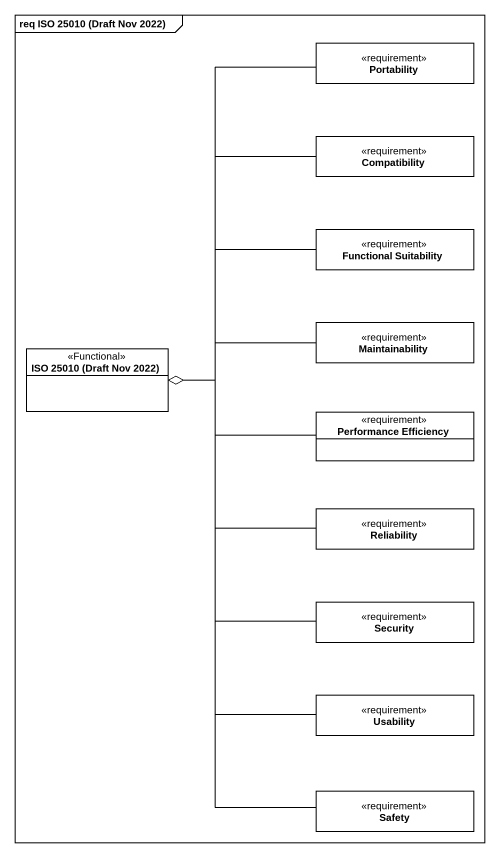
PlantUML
@startuml
mainframe req ISO 25010 (Draft Nov 2022)
hide circle
hide empty members
class Portability <<requirement>> #FFFFFF
class Compatibility <<requirement>> #FFFFFF
class "Functional Suitability" as Functional_Suitability <<requirement>> #FFFFFF
class Maintainability <<requirement>> #FFFFFF
class "ISO 25010 (Draft Nov 2022)" as ISO_25010_Draft_Nov_2022 <<Functional>> #FFFFFF
class "Performance Efficiency" as Performance_Efficiency <<requirement>> #FFFFFF
class Reliability <<requirement>> #FFFFFF
class Security <<requirement>> #FFFFFF
class Usability <<requirement>> #FFFFFF
class Safety <<requirement>> #FFFFFF
Portability --o ISO_25010_Draft_Nov_2022
Compatibility --o ISO_25010_Draft_Nov_2022
Functional_Suitability -left-o ISO_25010_Draft_Nov_2022
Maintainability -left-o ISO_25010_Draft_Nov_2022
Performance_Efficiency -left-o ISO_25010_Draft_Nov_2022
Reliability -left-o ISO_25010_Draft_Nov_2022
Security -up-o ISO_25010_Draft_Nov_2022
Usability -up-o ISO_25010_Draft_Nov_2022
Safety -up-o ISO_25010_Draft_Nov_2022
@enduml
